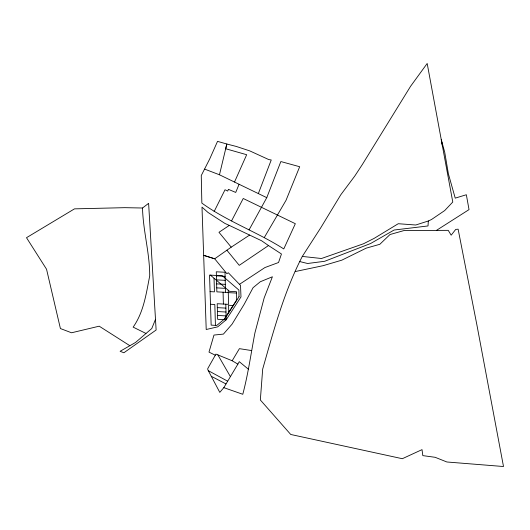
<?xml version="1.0" encoding="UTF-8"?>
<svg xmlns="http://www.w3.org/2000/svg" width="530" height="530" viewBox="0 0 530 530"><rect width="100%" height="100%" fill="white"/><g stroke="black" fill="none" stroke-linecap="round" stroke-linejoin="round"><path stroke-width="0.79" d="M299.702 261.555L302.292 256.427L320.65 227.946L340.81 194.748L354.742 176.099L362.248 164.664L410.598 86.271L427.18 63.481L452.779 202.023L444.69 210.569L431.466 219.539L428.326 220.99L428.021 225.946L394.075 230.033L370.656 243.495L324.685 261.283L307.579 263.496L299.702 261.555C282.967 295.76 273.063 332.621 262.681 369.105L260.343 399.978L290.731 434.474L402.33 458.708L422.026 449.632L422.808 455.615L435.156 457.304L446.883 461.988L503.5 466.519L476.881 324.844L458.119 229.185L455.72 229.417L451.182 235.181L448.221 230.345L404.092 230.53L390 234.532L379.825 244.297L366.19 248.153L341.83 260.164L323.101 265.682L295.243 271.552M223.819 387.655L242.786 394.28C248.153 374.054 251.021 353.311 254.923 332.88L264.165 297.94L272.4 276.779L260.296 281.748L253.055 287.71L244.191 304.273L232.054 324.181L223.408 334.105L213.974 335.059L208.986 352.106L215.299 355.199L215.942 354.113L232.18 360.758L237.871 364.136L223.819 387.655L219.778 392.366L207.8 369.708L207.753 368.582L215.299 355.199M249.06 229.894L266.762 197.657L219.473 174.781L226.833 144.014L217.532 141.364L209.767 158.841L201.261 175.556L201.857 203.109C227.337 221.474 257.375 232.041 283.775 248.928L295.336 223.7L243.237 198.492L231.557 220.891M258.342 193.589L271.247 159.974L268.717 159.556L249.776 150.898L236.393 146.479L226.833 144.014L225.701 148.751L246.675 154.714L234.498 182.055M266.762 197.657L280.854 161.551L299.682 166.731L286.034 200.307L264.331 237.473M155.509 319.292L151.799 328.501L135.541 342.466L120.111 351.297L123.888 352.755L156.125 330.011L148.612 203.334L142.517 208.012L124.769 207.674L74.492 208.86L26.5 237.698L46.541 269.22L60.413 328.554L71.55 332.774L99.196 326.188L129.804 345.666M239.083 184.268L235.724 192.436L228.423 189.336L227.721 191.058L225.025 189.766L214.12 211.583M237.871 364.136L239.282 361.672L248.577 369.37M232.18 360.758L239.401 348.654L251.412 350.535M224.25 319.206L236.691 299.927L236.539 291.725L229.523 291.341L210.357 275.123M203.659 255.354L214.71 258.792L231.219 247.165L249.623 235.068M436.634 230.265L469.03 209.608L466.347 194.742L455.23 198.134L448.393 173.84L444.723 152.289L441.285 139.701L442.444 146.061M239.474 284.325L264.947 267.544L278.541 262.509L281.456 253.989L268.498 245.549L239.255 265.338L226.86 250.186M268.498 245.549L261.575 240.752L229.324 225.402L218.976 232.292L231.219 247.165M428.326 220.99L415.758 225.005L398.249 223.72L374.207 238.334L363.5 243.767L321.465 258.507L302.292 256.427M216.399 275.839L225.118 276.309M216.512 279.866L225.217 280.337M216.624 283.875L225.316 284.352M216.744 287.876L225.409 288.353M228.278 292.487L216.856 291.858L216.28 271.791L225.018 272.261L225.508 292.335M210.079 291.619L214.438 291.858L214.034 278.283M228.284 292.626L236.565 293.083M210.483 304.253L214.816 304.498L215.438 325.367M233.081 305.519L228.576 305.267L228.741 312.25M217.307 307.632L225.899 308.115M217.419 311.541L225.992 312.024M217.532 315.43L226.085 315.913M203.659 255.347L214.71 258.792L226.873 273.679L228.304 272.745L240.521 285.405L240.984 296.906L226.184 319.789L217.684 326.851L206.216 329.508L201.996 207.124L207.992 212.444L224.992 223.468L229.324 225.402M204.673 169.13L219.473 174.781M145.916 333.43L133.143 327.123C143.743 312.15 146.234 293.514 149.712 275.911C149.785 253.115 143.06 230.875 142.517 208.012M211.285 376.3L225.939 383.919M208.303 370.662L227.628 381.176M217.883 354.908L230.358 376.565M223.084 292.202L223.388 304.054M225.8 304.194L226.184 319.795L217.644 319.305L217.194 303.71L228.556 304.346L228.231 290.228M239.023 296.721L224.806 318.742L216.75 325.44L211.152 325.122L209.549 275.083L222.335 275.772L238.904 290.049L239.023 296.721"/></g></svg>
